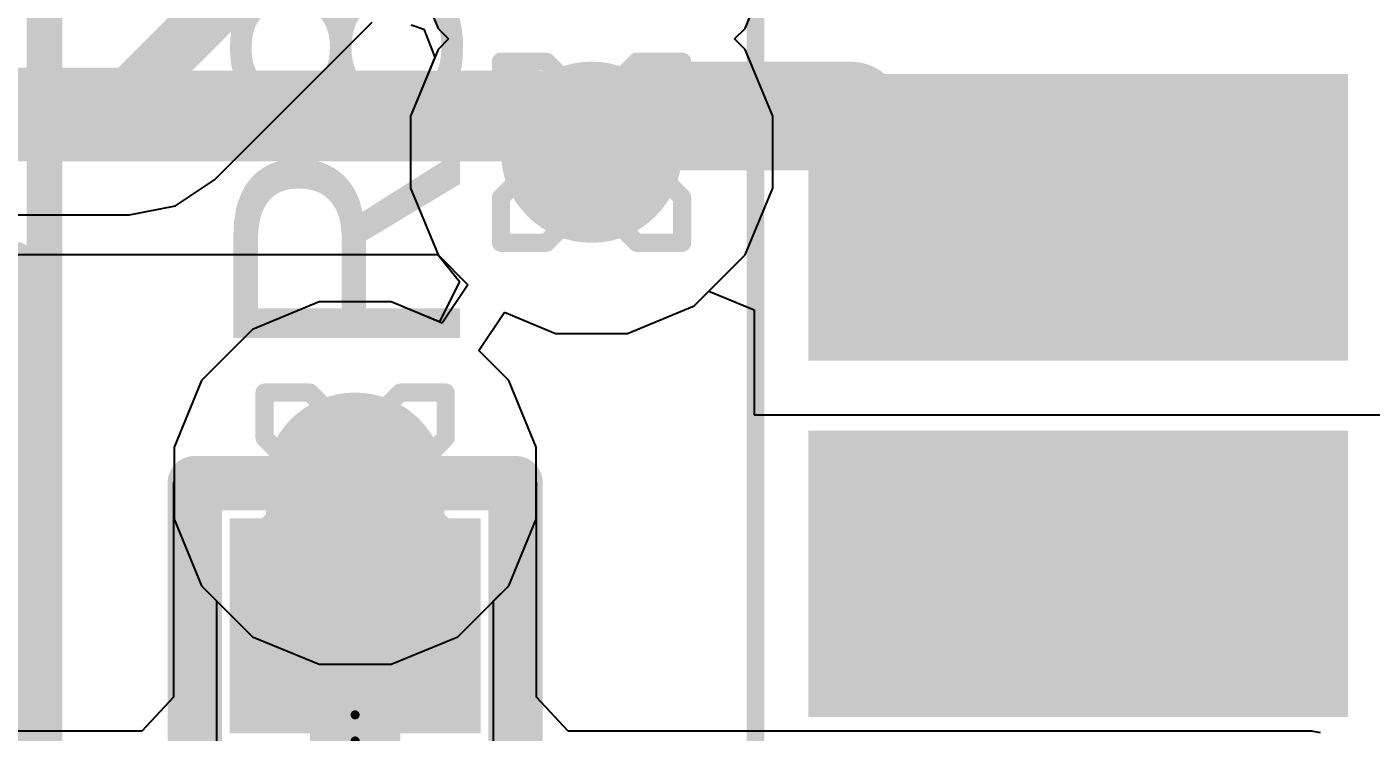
# Model space of a CAD drawing. Header units: inches. Extents: x -13 to 356, y -4 to 120.
# Drawn here: x 8.954 to 12.724, y 14.55 to 16.528 of the extents above; entities that cross this region are included whole.
import ezdxf

# ---------------------------------------------------------------- set-up
doc = ezdxf.new("R2010")
doc.units = ezdxf.units.IN
for name, color, linetype in [('Bottom Layer', 5, 'Continuous'), ('Drill Drawing', 1, 'Continuous'), ('GND', 16, 'Continuous'), ('Mechanical 13', 56, 'Continuous'), ('Mechanical 15', 56, 'Continuous'), ('Mechanical 16', 56, 'Continuous'), ('POWER', 76, 'Continuous'), ('Top Layer', 1, 'Continuous'), ('Top Overlay', 2, 'Continuous'), ('Top Paste', 8, 'Continuous'), ('Top Solder', 216, 'Continuous'), ('Via Holes', 16, 'Continuous')]:
    doc.layers.add(name, color=color, linetype=linetype)
doc.styles.add('Arial', font='', dxfattribs={"height": 0.2})
doc.styles.get('Arial').set_extended_font_data('Arial')

# ---------------------------------------------------------------- blocks, each defined once
blk = doc.blocks.new('SOT23_3L_23')
at = {"layer": 'Top Layer'}
for points in [[(0.225, 0.625), (-0.225, 0.625), (-0.225, 1.625), (0.225, 1.625)], [(-0.725, -1.643), (-1.175, -1.643), (-1.175, -0.643), (-0.725, -0.643)], [(1.175, -1.643), (0.725, -1.643), (0.725, -0.643), (1.175, -0.643)]]:
    blk.add_hatch(color=1, dxfattribs=at).paths.add_polyline_path(points)
at = {"layer": 'Top Paste'}
for points in [[(0.225, 0.625), (-0.225, 0.625), (-0.225, 1.625), (0.225, 1.625)], [(-0.725, -1.643), (-1.175, -1.643), (-1.175, -0.643), (-0.725, -0.643)], [(1.175, -1.643), (0.725, -1.643), (0.725, -0.643), (1.175, -0.643)]]:
    blk.add_hatch(color=8, dxfattribs=at).paths.add_polyline_path(points)
at = {"layer": 'Top Solder'}
for points in [[(0.3266, 0.5234), (-0.3266, 0.5234), (-0.3266, 1.7266), (0.3266, 1.7266)], [(-0.6234, -1.7446), (-1.2766, -1.7446), (-1.2766, -0.5414), (-0.6234, -0.5414)], [(1.2766, -1.7446), (0.6234, -1.7446), (0.6234, -0.5414), (1.2766, -0.5414)]]:
    blk.add_hatch(color=216, dxfattribs=at).paths.add_polyline_path(points)
at = {"layer": 'Mechanical 13'}
for points in [[(-1.5, 0.65, 0.1, 0.1, 0), (1.5, 0.65, 0.1, 0.1, 0)], [(-1.5, -0.65, 0.1, 0.1, 0), (-1.5, 0.65, 0.1, 0.1, 0)], [(1.5, -0.65, 0.1, 0.1, 0), (1.5, 0.65, 0.1, 0.1, 0)], [(-1.5, -0.65, 0.1, 0.1, 0), (1.5, -0.65, 0.1, 0.1, 0)]]:
    blk.add_lwpolyline(points, format="xyseb", dxfattribs=at)
for points in [[(-1.525, 0.65, 0.05, 0.05, 1), (-1.475, 0.65, 0.05, 0.05, 1)], [(-1.525, 0.65, 0.05, 0.05, 1), (-1.475, 0.65, 0.05, 0.05, 1)], [(1.475, 0.65, 0.05, 0.05, 1), (1.525, 0.65, 0.05, 0.05, 1)], [(1.475, 0.65, 0.05, 0.05, 1), (1.525, 0.65, 0.05, 0.05, 1)], [(-1.525, -0.65, 0.05, 0.05, 1), (-1.475, -0.65, 0.05, 0.05, 1)], [(-1.525, -0.65, 0.05, 0.05, 1), (-1.475, -0.65, 0.05, 0.05, 1)], [(1.475, -0.65, 0.05, 0.05, 1), (1.525, -0.65, 0.05, 0.05, 1)], [(1.475, -0.65, 0.05, 0.05, 1), (1.525, -0.65, 0.05, 0.05, 1)]]:
    blk.add_lwpolyline(points, format="xyseb", close=True, dxfattribs=at)
at = {"layer": 'Mechanical 15'}
for points in [[(-1.6, 1.778, 0.1, 0.1, 0), (1.6, 1.778, 0.1, 0.1, 0)], [(-1.6, -1.778, 0.1, 0.1, 0), (-1.6, 1.778, 0.1, 0.1, 0)], [(1.6, -1.778, 0.1, 0.1, 0), (1.6, 1.778, 0.1, 0.1, 0)], [(0, -0.5, 0.05, 0.05, 0), (0, 0.5, 0.05, 0.05, 0)], [(-0.5, 0, 0.05, 0.05, 0), (0.5, 0, 0.05, 0.05, 0)], [(-1.6, -1.778, 0.1, 0.1, 0), (1.6, -1.778, 0.1, 0.1, 0)]]:
    blk.add_lwpolyline(points, format="xyseb", dxfattribs=at)
for points in [[(-1.625, 1.778, 0.05, 0.05, 1), (-1.575, 1.778, 0.05, 0.05, 1)], [(-1.625, 1.778, 0.05, 0.05, 1), (-1.575, 1.778, 0.05, 0.05, 1)], [(1.575, 1.778, 0.05, 0.05, 1), (1.625, 1.778, 0.05, 0.05, 1)], [(1.575, 1.778, 0.05, 0.05, 1), (1.625, 1.778, 0.05, 0.05, 1)], [(-0.0125, 0.5, 0.025, 0.025, 1), (0.0125, 0.5, 0.025, 0.025, 1)], [(0.35, 0, 0.05, 0.05, 1), (-0.35, 0, 0.05, 0.05, 1)], [(-0.5125, 0, 0.025, 0.025, 1), (-0.4875, 0, 0.025, 0.025, 1)], [(-0.3625, 0, 0.025, 0.025, 1), (-0.3375, 0, 0.025, 0.025, 1)], [(0.3375, 0, 0.025, 0.025, 1), (0.3625, 0, 0.025, 0.025, 1)], [(0.4875, 0, 0.025, 0.025, 1), (0.5125, 0, 0.025, 0.025, 1)], [(-0.0125, -0.5, 0.025, 0.025, 1), (0.0125, -0.5, 0.025, 0.025, 1)], [(-1.625, -1.778, 0.05, 0.05, 1), (-1.575, -1.778, 0.05, 0.05, 1)], [(-1.625, -1.778, 0.05, 0.05, 1), (-1.575, -1.778, 0.05, 0.05, 1)], [(1.575, -1.778, 0.05, 0.05, 1), (1.625, -1.778, 0.05, 0.05, 1)], [(1.575, -1.778, 0.05, 0.05, 1), (1.625, -1.778, 0.05, 0.05, 1)]]:
    blk.add_lwpolyline(points, format="xyseb", close=True, dxfattribs=at)
at = {"layer": 'Top Overlay'}
for points in [[(-1.5, -0.3, 0.2, 0.2, 0), (-1.5, 0.7, 0.2, 0.2, 0)], [(-1.5, 0.7, 0.2, 0.2, 0), (-0.7, 0.7, 0.2, 0.2, 0)], [(0.7, 0.7, 0.2, 0.2, 0), (1.5, 0.7, 0.2, 0.2, 0)], [(1.5, -0.3, 0.2, 0.2, 0), (1.5, 0.7, 0.2, 0.2, 0)]]:
    blk.add_lwpolyline(points, format="xyseb", dxfattribs=at)
for points in [[(-1.55, 0.7, 0.1, 0.1, 1), (-1.45, 0.7, 0.1, 0.1, 1)], [(-1.55, 0.7, 0.1, 0.1, 1), (-1.45, 0.7, 0.1, 0.1, 1)], [(-0.75, 0.7, 0.1, 0.1, 1), (-0.65, 0.7, 0.1, 0.1, 1)], [(0.65, 0.7, 0.1, 0.1, 1), (0.75, 0.7, 0.1, 0.1, 1)], [(1.45, 0.7, 0.1, 0.1, 1), (1.55, 0.7, 0.1, 0.1, 1)], [(1.45, 0.7, 0.1, 0.1, 1), (1.55, 0.7, 0.1, 0.1, 1)], [(-1.55, -0.3, 0.1, 0.1, 1), (-1.45, -0.3, 0.1, 0.1, 1)], [(1.45, -0.3, 0.1, 0.1, 1), (1.55, -0.3, 0.1, 0.1, 1)], [(-1.475, -1.524, 0.25, 0.25, 1), (-1.725, -1.524, 0.25, 0.25, 1)], [(-1.7875, -1.524, 0.125, 0.125, 1), (-1.6625, -1.524, 0.125, 0.125, 1)], [(-1.5375, -1.524, 0.125, 0.125, 1), (-1.4125, -1.524, 0.125, 0.125, 1)]]:
    blk.add_lwpolyline(points, format="xyseb", close=True, dxfattribs=at)
blk = doc.blocks.new('_SOP100P600X160_11N_32')
at = {"layer": 'Top Layer'}
for points in [[(-3.405, 1.3), (-2.095, 1.3), (-2.095, 0.7), (-3.405, 0.7)], [(-3.405, 0.3), (-2.095, 0.3), (-2.095, -0.3), (-3.405, -0.3)]]:
    blk.add_hatch(color=1, dxfattribs=at).paths.add_polyline_path(points)
at = {"layer": 'Top Paste'}
for points in [[(-3.405, 1.3), (-2.095, 1.3), (-2.095, 0.7), (-3.405, 0.7)], [(-3.405, 0.3), (-2.095, 0.3), (-2.095, -0.3), (-3.405, -0.3)]]:
    blk.add_hatch(color=8, dxfattribs=at).paths.add_polyline_path(points)
at = {"layer": 'Top Solder'}
for points in [[(-3.5066, 1.4016), (-1.9934, 1.4016), (-1.9934, 0.5984), (-3.5066, 0.5984)], [(-3.5066, 0.4016), (-1.9934, 0.4016), (-1.9934, -0.4016), (-3.5066, -0.4016)]]:
    blk.add_hatch(color=216, dxfattribs=at).paths.add_polyline_path(points)
at = {"layer": 'Mechanical 16'}
blk.add_lwpolyline([(-3.655, -2.75, 0.05, 0.05, 0), (-3.655, 2.75, 0.05, 0.05, 0)], format="xyseb", dxfattribs=at)
blk = doc.blocks.new('R_0402_L_56')
at = {"layer": 'Top Layer'}
for points in [[(-0.6001, 0.2499), (-0.2001, 0.2499), (-0.2001, -0.2501), (-0.6001, -0.2501)], [(0.2499, 0.2499), (0.6499, 0.2499), (0.6499, -0.2501), (0.2499, -0.2501)]]:
    blk.add_hatch(color=1, dxfattribs=at).paths.add_polyline_path(points)
at = {"layer": 'Top Paste'}
for points in [[(-0.6001, 0.2499), (-0.2001, 0.2499), (-0.2001, -0.2501), (-0.6001, -0.2501)], [(0.2499, 0.2499), (0.6499, 0.2499), (0.6499, -0.2501), (0.2499, -0.2501)]]:
    blk.add_hatch(color=8, dxfattribs=at).paths.add_polyline_path(points)
at = {"layer": 'Top Solder'}
for points in [[(-0.7017, 0.3515), (-0.0985, 0.3515), (-0.0985, -0.3517), (-0.7017, -0.3517)], [(0.1483, 0.3515), (0.7515, 0.3515), (0.7515, -0.3517), (0.1483, -0.3517)]]:
    blk.add_hatch(color=216, dxfattribs=at).paths.add_polyline_path(points)
at = {"layer": 'Mechanical 15'}
for points in [[(0, 0.2, 0.0254, 0.0254, 0), (0, -0.2, 0.0254, 0.0254, 0)], [(-0.2, 0, 0.0254, 0.0254, 0), (0.2, 0, 0.0254, 0.0254, 0)]]:
    blk.add_lwpolyline(points, format="xyseb", dxfattribs=at)
for points in [[(-0.0063, 0.2, 0.0127, 0.0127, 1), (0.0063, 0.2, 0.0127, 0.0127, 1)], [(0.127, 0, 0.0254, 0.0254, 1), (-0.127, 0, 0.0254, 0.0254, 1)], [(-0.2063, 0, 0.0127, 0.0127, 1), (-0.1936, 0, 0.0127, 0.0127, 1)], [(-0.1333, 0, 0.0127, 0.0127, 1), (-0.1206, 0, 0.0127, 0.0127, 1)], [(0.1206, 0, 0.0127, 0.0127, 1), (0.1333, 0, 0.0127, 0.0127, 1)], [(0.1936, 0, 0.0127, 0.0127, 1), (0.2063, 0, 0.0127, 0.0127, 1)], [(-0.0063, -0.2, 0.0127, 0.0127, 1), (0.0063, -0.2, 0.0127, 0.0127, 1)]]:
    blk.add_lwpolyline(points, format="xyseb", close=True, dxfattribs=at)
at = {"layer": 'Top Overlay'}
for points in [[(-0.8001, 0.4499, 0.1524, 0.1524, 0), (0.8499, 0.4499, 0.1524, 0.1524, 0)], [(-0.8001, 0.4499, 0.1524, 0.1524, 0), (-0.8001, -0.4501, 0.1524, 0.1524, 0)], [(0.8499, 0.4499, 0.1524, 0.1524, 0), (0.8499, -0.4501, 0.1524, 0.1524, 0)], [(-0.8001, -0.4501, 0.1524, 0.1524, 0), (0.8499, -0.4501, 0.1524, 0.1524, 0)]]:
    blk.add_lwpolyline(points, format="xyseb", dxfattribs=at)
for points in [[(-0.8382, 0.4499, 0.0762, 0.0762, 1), (-0.762, 0.4499, 0.0762, 0.0762, 1)], [(-0.8382, 0.4499, 0.0762, 0.0762, 1), (-0.762, 0.4499, 0.0762, 0.0762, 1)], [(0.8118, 0.4499, 0.0762, 0.0762, 1), (0.888, 0.4499, 0.0762, 0.0762, 1)], [(0.8118, 0.4499, 0.0762, 0.0762, 1), (0.888, 0.4499, 0.0762, 0.0762, 1)], [(-0.8382, -0.4501, 0.0762, 0.0762, 1), (-0.762, -0.4501, 0.0762, 0.0762, 1)], [(-0.8382, -0.4501, 0.0762, 0.0762, 1), (-0.762, -0.4501, 0.0762, 0.0762, 1)], [(0.8118, -0.4501, 0.0762, 0.0762, 1), (0.888, -0.4501, 0.0762, 0.0762, 1)], [(0.8118, -0.4501, 0.0762, 0.0762, 1), (0.888, -0.4501, 0.0762, 0.0762, 1)]]:
    blk.add_lwpolyline(points, format="xyseb", close=True, dxfattribs=at)

msp = doc.modelspace()

# ---------------------------------------------------------------- hatches: boundary and pattern name
at = {"layer": 'Bottom Layer'}
h = msp.add_hatch(color=5, dxfattribs=at)
edge = h.paths.add_edge_path()
edge.add_arc((10.5373, 16.1765), 0.254, 0, 360)
h = msp.add_hatch(color=5, dxfattribs=at)
edge = h.paths.add_edge_path()
edge.add_arc((9.8742, 15.2486), 0.254, 0, 360)
at = {"layer": 'GND'}
h = msp.add_hatch(color=16, dxfattribs=at)
edge = h.paths.add_edge_path()
edge.add_arc((10.5373, 16.1765), 0.254, 0, 360)
h = msp.add_hatch(color=16, dxfattribs=at)
edge = h.paths.add_edge_path()
edge.add_arc((9.8742, 15.2486), 0.254, 0, 360)
at = {"layer": 'POWER'}
h = msp.add_hatch(color=76, dxfattribs=at)
edge = h.paths.add_edge_path()
edge.add_arc((10.5373, 16.1765), 0.254, 0, 360)
h = msp.add_hatch(color=76, dxfattribs=at)
edge = h.paths.add_edge_path()
edge.add_arc((9.8742, 15.2486), 0.254, 0, 360)
at = {"layer": 'Top Layer'}
h = msp.add_hatch(color=1, dxfattribs=at)
edge = h.paths.add_edge_path()
edge.add_arc((10.5373, 16.1765), 0.254, 0, 360)
h = msp.add_hatch(color=1, dxfattribs=at)
edge = h.paths.add_edge_path()
edge.add_arc((9.8742, 15.2486), 0.254, 0, 360)
msp.add_hatch(color=1, dxfattribs=at).paths.add_polyline_path([(9.6243, 14.6487), (10.1243, 14.6487), (10.1243, 15.2486), (9.6243, 15.2486)])
at = {"layer": 'Via Holes'}
h = msp.add_hatch(color=7, dxfattribs=at)
edge = h.paths.add_edge_path()
edge.add_arc((10.5373, 16.1765), 0.127, 0, 360)
h = msp.add_hatch(color=7, dxfattribs=at)
edge = h.paths.add_edge_path()
edge.add_arc((9.8742, 15.2486), 0.127, 0, 360)

# ---------------------------------------------------------------- linework, layer by layer
at = {"layer": 'Bottom Layer'}
for p, q in [((10.968, 16.5237), (11.0453, 16.7105)), ((10.9382, 16.494), (10.968, 16.5237)), ((10.968, 16.4643), (10.9382, 16.494)), ((11.0453, 16.2775), (10.968, 16.4643)), ((11.0453, 16.0755), (11.0453, 16.2775)), ((10.968, 15.8887), (11.0453, 16.0755)), ((5.0955, 15.8896), (10.1059, 15.8896)), ((10.1059, 15.8896), (10.1674, 15.8143)), ((10.8251, 15.7458), (10.968, 15.8887)), ((10.1674, 15.8143), (10.1107, 15.7005)), ((9.7732, 15.7566), (9.5865, 15.6793)), ((9.9753, 15.7566), (9.7732, 15.7566)), ((10.1107, 15.7005), (9.9753, 15.7566)), ((10.2212, 15.6201), (10.2931, 15.7278)), ((10.2931, 15.7278), (10.4363, 15.6685)), ((10.6384, 15.6685), (10.8251, 15.7458)), ((9.5865, 15.6793), (9.4436, 15.5364)), ((10.4363, 15.6685), (10.6384, 15.6685)), ((10.3049, 15.5364), (10.2212, 15.6201)), ((9.4436, 15.5364), (9.3663, 15.3497)), ((10.3823, 15.3497), (10.3049, 15.5364)), ((9.3663, 15.3497), (9.3663, 15.1476)), ((10.3823, 15.1476), (10.3823, 15.3497)), ((9.3663, 15.1476), (9.4436, 14.9609)), ((10.3049, 14.9609), (10.3823, 15.1476)), ((9.4436, 14.9609), (9.4858, 14.9187)), ((10.2627, 14.9187), (10.3049, 14.9609)), ((9.4858, 14.9187), (9.4858, 14.1132)), ((10.2627, 14.2741), (10.2627, 14.9187))]:
    msp.add_line(p, q, dxfattribs=at)
for points in [[(4.9346, 16.2781, 0.254, 0.254, 0), (10.3807, 16.2781, 0.254, 0.254, 0)], [(10.3807, 16.2781, 0.254, 0.254, 0), (10.4823, 16.1765, 0.254, 0.254, 0)], [(10.4823, 16.1765, 0.254, 0.254, 0), (10.5373, 16.1765, 0.254, 0.254, 0)], [(9.8742, 14.1132, 0.254, 0.254, 0), (9.8742, 15.2486, 0.254, 0.254, 0)]]:
    msp.add_lwpolyline(points, format="xyseb", dxfattribs=at)
for points in [[(10.3172, 16.2781, 0.127, 0.127, 1), (10.4442, 16.2781, 0.127, 0.127, 1)], [(10.3172, 16.2781, 0.127, 0.127, 1), (10.4442, 16.2781, 0.127, 0.127, 1)], [(10.4188, 16.1765, 0.127, 0.127, 1), (10.5458, 16.1765, 0.127, 0.127, 1)], [(10.4188, 16.1765, 0.127, 0.127, 1), (10.5458, 16.1765, 0.127, 0.127, 1)], [(10.4738, 16.1765, 0.127, 0.127, 1), (10.6008, 16.1765, 0.127, 0.127, 1)], [(9.8107, 15.2486, 0.127, 0.127, 1), (9.9377, 15.2486, 0.127, 0.127, 1)]]:
    msp.add_lwpolyline(points, format="xyseb", close=True, dxfattribs=at)
at = {"layer": 'Drill Drawing'}
for points in [[(10.2833, 16.3035, 0.0508, 0.0508, 0), (10.2833, 16.4305, 0.0508, 0.0508, 0)], [(10.2833, 16.4305, 0.0508, 0.0508, 0), (10.4103, 16.4305, 0.0508, 0.0508, 0)], [(10.4103, 16.4305, 0.0508, 0.0508, 0), (10.5373, 16.3035, 0.0508, 0.0508, 0)], [(10.5373, 16.3035, 0.0508, 0.0508, 0), (10.6643, 16.4305, 0.0508, 0.0508, 0)], [(10.6643, 16.4305, 0.0508, 0.0508, 0), (10.7913, 16.4305, 0.0508, 0.0508, 0)], [(10.7913, 16.3035, 0.0508, 0.0508, 0), (10.7913, 16.4305, 0.0508, 0.0508, 0)], [(10.2833, 16.3035, 0.0508, 0.0508, 0), (10.4103, 16.1765, 0.0508, 0.0508, 0)], [(10.6643, 16.1765, 0.0508, 0.0508, 0), (10.7913, 16.3035, 0.0508, 0.0508, 0)], [(10.2833, 16.0495, 0.0508, 0.0508, 0), (10.4103, 16.1765, 0.0508, 0.0508, 0)], [(10.6643, 16.1765, 0.0508, 0.0508, 0), (10.7913, 16.0495, 0.0508, 0.0508, 0)], [(10.2833, 15.9225, 0.0508, 0.0508, 0), (10.2833, 16.0495, 0.0508, 0.0508, 0)], [(10.4103, 15.9225, 0.0508, 0.0508, 0), (10.5373, 16.0495, 0.0508, 0.0508, 0)], [(10.5373, 16.0495, 0.0508, 0.0508, 0), (10.6643, 15.9225, 0.0508, 0.0508, 0)], [(10.7913, 15.9225, 0.0508, 0.0508, 0), (10.7913, 16.0495, 0.0508, 0.0508, 0)], [(10.2833, 15.9225, 0.0508, 0.0508, 0), (10.4103, 15.9225, 0.0508, 0.0508, 0)], [(10.6643, 15.9225, 0.0508, 0.0508, 0), (10.7913, 15.9225, 0.0508, 0.0508, 0)], [(9.6202, 15.3756, 0.0508, 0.0508, 0), (9.6202, 15.5026, 0.0508, 0.0508, 0)], [(9.6202, 15.5026, 0.0508, 0.0508, 0), (9.7472, 15.5026, 0.0508, 0.0508, 0)], [(9.7472, 15.5026, 0.0508, 0.0508, 0), (9.8742, 15.3756, 0.0508, 0.0508, 0)], [(9.8742, 15.3756, 0.0508, 0.0508, 0), (10.0013, 15.5026, 0.0508, 0.0508, 0)], [(10.0013, 15.5026, 0.0508, 0.0508, 0), (10.1282, 15.5026, 0.0508, 0.0508, 0)], [(10.1282, 15.3756, 0.0508, 0.0508, 0), (10.1282, 15.5026, 0.0508, 0.0508, 0)], [(9.6202, 15.3756, 0.0508, 0.0508, 0), (9.7472, 15.2486, 0.0508, 0.0508, 0)], [(10.0013, 15.2486, 0.0508, 0.0508, 0), (10.1282, 15.3756, 0.0508, 0.0508, 0)], [(9.6202, 15.1216, 0.0508, 0.0508, 0), (9.7472, 15.2486, 0.0508, 0.0508, 0)], [(10.0013, 15.2486, 0.0508, 0.0508, 0), (10.1282, 15.1216, 0.0508, 0.0508, 0)], [(9.6202, 14.9946, 0.0508, 0.0508, 0), (9.6202, 15.1216, 0.0508, 0.0508, 0)], [(9.7472, 14.9946, 0.0508, 0.0508, 0), (9.8742, 15.1216, 0.0508, 0.0508, 0)], [(9.8742, 15.1216, 0.0508, 0.0508, 0), (10.0013, 14.9946, 0.0508, 0.0508, 0)], [(10.1282, 14.9946, 0.0508, 0.0508, 0), (10.1282, 15.1216, 0.0508, 0.0508, 0)], [(9.6202, 14.9946, 0.0508, 0.0508, 0), (9.7472, 14.9946, 0.0508, 0.0508, 0)], [(10.0013, 14.9946, 0.0508, 0.0508, 0), (10.1282, 14.9946, 0.0508, 0.0508, 0)]]:
    msp.add_lwpolyline(points, format="xyseb", dxfattribs=at)
for points in [[(10.2706, 16.4305, 0.0254, 0.0254, 1), (10.296, 16.4305, 0.0254, 0.0254, 1)], [(10.2706, 16.4305, 0.0254, 0.0254, 1), (10.296, 16.4305, 0.0254, 0.0254, 1)], [(10.3976, 16.4305, 0.0254, 0.0254, 1), (10.423, 16.4305, 0.0254, 0.0254, 1)], [(10.3976, 16.4305, 0.0254, 0.0254, 1), (10.423, 16.4305, 0.0254, 0.0254, 1)], [(10.6516, 16.4305, 0.0254, 0.0254, 1), (10.677, 16.4305, 0.0254, 0.0254, 1)], [(10.6516, 16.4305, 0.0254, 0.0254, 1), (10.677, 16.4305, 0.0254, 0.0254, 1)], [(10.7786, 16.4305, 0.0254, 0.0254, 1), (10.804, 16.4305, 0.0254, 0.0254, 1)], [(10.7786, 16.4305, 0.0254, 0.0254, 1), (10.804, 16.4305, 0.0254, 0.0254, 1)], [(10.2706, 16.3035, 0.0254, 0.0254, 1), (10.296, 16.3035, 0.0254, 0.0254, 1)], [(10.2706, 16.3035, 0.0254, 0.0254, 1), (10.296, 16.3035, 0.0254, 0.0254, 1)], [(10.5246, 16.3035, 0.0254, 0.0254, 1), (10.55, 16.3035, 0.0254, 0.0254, 1)], [(10.5246, 16.3035, 0.0254, 0.0254, 1), (10.55, 16.3035, 0.0254, 0.0254, 1)], [(10.7786, 16.3035, 0.0254, 0.0254, 1), (10.804, 16.3035, 0.0254, 0.0254, 1)], [(10.7786, 16.3035, 0.0254, 0.0254, 1), (10.804, 16.3035, 0.0254, 0.0254, 1)], [(10.3976, 16.1765, 0.0254, 0.0254, 1), (10.423, 16.1765, 0.0254, 0.0254, 1)], [(10.3976, 16.1765, 0.0254, 0.0254, 1), (10.423, 16.1765, 0.0254, 0.0254, 1)], [(10.6516, 16.1765, 0.0254, 0.0254, 1), (10.677, 16.1765, 0.0254, 0.0254, 1)], [(10.6516, 16.1765, 0.0254, 0.0254, 1), (10.677, 16.1765, 0.0254, 0.0254, 1)], [(10.2706, 16.0495, 0.0254, 0.0254, 1), (10.296, 16.0495, 0.0254, 0.0254, 1)], [(10.2706, 16.0495, 0.0254, 0.0254, 1), (10.296, 16.0495, 0.0254, 0.0254, 1)], [(10.5246, 16.0495, 0.0254, 0.0254, 1), (10.55, 16.0495, 0.0254, 0.0254, 1)], [(10.5246, 16.0495, 0.0254, 0.0254, 1), (10.55, 16.0495, 0.0254, 0.0254, 1)], [(10.7786, 16.0495, 0.0254, 0.0254, 1), (10.804, 16.0495, 0.0254, 0.0254, 1)], [(10.7786, 16.0495, 0.0254, 0.0254, 1), (10.804, 16.0495, 0.0254, 0.0254, 1)], [(10.2706, 15.9225, 0.0254, 0.0254, 1), (10.296, 15.9225, 0.0254, 0.0254, 1)], [(10.2706, 15.9225, 0.0254, 0.0254, 1), (10.296, 15.9225, 0.0254, 0.0254, 1)], [(10.3976, 15.9225, 0.0254, 0.0254, 1), (10.423, 15.9225, 0.0254, 0.0254, 1)], [(10.3976, 15.9225, 0.0254, 0.0254, 1), (10.423, 15.9225, 0.0254, 0.0254, 1)], [(10.6516, 15.9225, 0.0254, 0.0254, 1), (10.677, 15.9225, 0.0254, 0.0254, 1)], [(10.6516, 15.9225, 0.0254, 0.0254, 1), (10.677, 15.9225, 0.0254, 0.0254, 1)], [(10.7786, 15.9225, 0.0254, 0.0254, 1), (10.804, 15.9225, 0.0254, 0.0254, 1)], [(10.7786, 15.9225, 0.0254, 0.0254, 1), (10.804, 15.9225, 0.0254, 0.0254, 1)], [(9.6075, 15.5026, 0.0254, 0.0254, 1), (9.6329, 15.5026, 0.0254, 0.0254, 1)], [(9.6075, 15.5026, 0.0254, 0.0254, 1), (9.6329, 15.5026, 0.0254, 0.0254, 1)], [(9.7345, 15.5026, 0.0254, 0.0254, 1), (9.7599, 15.5026, 0.0254, 0.0254, 1)], [(9.7345, 15.5026, 0.0254, 0.0254, 1), (9.7599, 15.5026, 0.0254, 0.0254, 1)], [(9.9885, 15.5026, 0.0254, 0.0254, 1), (10.0139, 15.5026, 0.0254, 0.0254, 1)], [(9.9885, 15.5026, 0.0254, 0.0254, 1), (10.0139, 15.5026, 0.0254, 0.0254, 1)], [(10.1156, 15.5026, 0.0254, 0.0254, 1), (10.141, 15.5026, 0.0254, 0.0254, 1)], [(10.1156, 15.5026, 0.0254, 0.0254, 1), (10.141, 15.5026, 0.0254, 0.0254, 1)], [(9.6075, 15.3756, 0.0254, 0.0254, 1), (9.6329, 15.3756, 0.0254, 0.0254, 1)], [(9.6075, 15.3756, 0.0254, 0.0254, 1), (9.6329, 15.3756, 0.0254, 0.0254, 1)], [(9.8615, 15.3756, 0.0254, 0.0254, 1), (9.8869, 15.3756, 0.0254, 0.0254, 1)], [(9.8615, 15.3756, 0.0254, 0.0254, 1), (9.8869, 15.3756, 0.0254, 0.0254, 1)], [(10.1156, 15.3756, 0.0254, 0.0254, 1), (10.141, 15.3756, 0.0254, 0.0254, 1)], [(10.1156, 15.3756, 0.0254, 0.0254, 1), (10.141, 15.3756, 0.0254, 0.0254, 1)], [(9.7345, 15.2486, 0.0254, 0.0254, 1), (9.7599, 15.2486, 0.0254, 0.0254, 1)], [(9.7345, 15.2486, 0.0254, 0.0254, 1), (9.7599, 15.2486, 0.0254, 0.0254, 1)], [(9.9885, 15.2486, 0.0254, 0.0254, 1), (10.0139, 15.2486, 0.0254, 0.0254, 1)], [(9.9885, 15.2486, 0.0254, 0.0254, 1), (10.0139, 15.2486, 0.0254, 0.0254, 1)], [(9.6075, 15.1216, 0.0254, 0.0254, 1), (9.6329, 15.1216, 0.0254, 0.0254, 1)], [(9.6075, 15.1216, 0.0254, 0.0254, 1), (9.6329, 15.1216, 0.0254, 0.0254, 1)], [(9.8615, 15.1216, 0.0254, 0.0254, 1), (9.8869, 15.1216, 0.0254, 0.0254, 1)], [(9.8615, 15.1216, 0.0254, 0.0254, 1), (9.8869, 15.1216, 0.0254, 0.0254, 1)], [(10.1156, 15.1216, 0.0254, 0.0254, 1), (10.141, 15.1216, 0.0254, 0.0254, 1)], [(10.1156, 15.1216, 0.0254, 0.0254, 1), (10.141, 15.1216, 0.0254, 0.0254, 1)], [(9.6075, 14.9946, 0.0254, 0.0254, 1), (9.6329, 14.9946, 0.0254, 0.0254, 1)], [(9.6075, 14.9946, 0.0254, 0.0254, 1), (9.6329, 14.9946, 0.0254, 0.0254, 1)], [(9.7345, 14.9946, 0.0254, 0.0254, 1), (9.7599, 14.9946, 0.0254, 0.0254, 1)], [(9.7345, 14.9946, 0.0254, 0.0254, 1), (9.7599, 14.9946, 0.0254, 0.0254, 1)], [(9.9885, 14.9946, 0.0254, 0.0254, 1), (10.0139, 14.9946, 0.0254, 0.0254, 1)], [(9.9885, 14.9946, 0.0254, 0.0254, 1), (10.0139, 14.9946, 0.0254, 0.0254, 1)], [(10.1156, 14.9946, 0.0254, 0.0254, 1), (10.141, 14.9946, 0.0254, 0.0254, 1)], [(10.1156, 14.9946, 0.0254, 0.0254, 1), (10.141, 14.9946, 0.0254, 0.0254, 1)]]:
    msp.add_lwpolyline(points, format="xyseb", close=True, dxfattribs=at)
at = {"layer": 'GND'}
for p, q in [((10.968, 16.5237), (11.0453, 16.7105)), ((9.4795, 16.0992), (9.9218, 16.5415)), ((10.0315, 16.5337), (10.0665, 16.5211)), ((10.0665, 16.5211), (10.0979, 16.4431)), ((10.9382, 16.494), (10.968, 16.5237)), ((10.968, 16.4643), (10.9382, 16.494)), ((10.0979, 16.4431), (10.0293, 16.2775)), ((11.0453, 16.2775), (10.968, 16.4643)), ((10.0293, 16.2775), (10.0293, 16.0755)), ((11.0453, 16.0755), (11.0453, 16.2775)), ((9.3702, 16.0262), (9.4795, 16.0992)), ((10.0293, 16.0755), (10.1067, 15.8887)), ((10.968, 15.8887), (11.0453, 16.0755)), ((9.2414, 16.0006), (9.3702, 16.0262)), ((0.497, 16.0006), (9.2414, 16.0006)), ((10.1067, 15.8887), (10.1904, 15.805)), ((10.8251, 15.7458), (10.968, 15.8887)), ((10.1904, 15.805), (10.1185, 15.6973)), ((9.7732, 15.7566), (9.5865, 15.6793)), ((9.9753, 15.7566), (9.7732, 15.7566)), ((10.1185, 15.6973), (9.9753, 15.7566)), ((10.2212, 15.6201), (10.2931, 15.7278)), ((10.2931, 15.7278), (10.4363, 15.6685)), ((10.6384, 15.6685), (10.8251, 15.7458)), ((9.5865, 15.6793), (9.4436, 15.5364)), ((10.4363, 15.6685), (10.6384, 15.6685)), ((10.3049, 15.5364), (10.2212, 15.6201)), ((9.4436, 15.5364), (9.3663, 15.3497)), ((10.3823, 15.3497), (10.3049, 15.5364)), ((9.3663, 15.3497), (9.3663, 15.1476)), ((10.3823, 15.1476), (10.3823, 15.3497)), ((9.3663, 15.1476), (9.4436, 14.9609)), ((10.3049, 14.9609), (10.3823, 15.1476)), ((9.4436, 14.9609), (9.5865, 14.818)), ((10.162, 14.818), (10.3049, 14.9609)), ((9.5865, 14.818), (9.7732, 14.7406)), ((9.9753, 14.7406), (10.162, 14.818)), ((9.7732, 14.7406), (9.9753, 14.7406))]:
    msp.add_line(p, q, dxfattribs=at)
for points in [[(9.2414, 16.3372, 0.1524, 0.1524, 0), (10.4656, 17.5615, 0.1524, 0.1524, 0)], [(0.0177, 16.3372, 0.1524, 0.1524, 0), (9.2414, 16.3372, 0.1524, 0.1524, 0)]]:
    msp.add_lwpolyline(points, format="xyseb", dxfattribs=at)
msp.add_lwpolyline([(9.2033, 16.3372, 0.0762, 0.0762, 1), (9.2795, 16.3372, 0.0762, 0.0762, 1)], format="xyseb", close=True, dxfattribs=at)
msp.add_lwpolyline([(9.2033, 16.3372, 0.0762, 0.0762, 1), (9.2795, 16.3372, 0.0762, 0.0762, 1)], format="xyseb", close=True, dxfattribs=at)
at = {"layer": 'POWER'}
for p, q in [((10.0293, 16.7105), (10.1067, 16.5237)), ((10.968, 16.5237), (11.0453, 16.7105)), ((10.1067, 16.5237), (10.1364, 16.494)), ((10.9382, 16.494), (10.968, 16.5237)), ((10.1364, 16.494), (10.1067, 16.4643)), ((10.968, 16.4643), (10.9382, 16.494)), ((10.1067, 16.4643), (10.0293, 16.2775)), ((11.0453, 16.2775), (10.968, 16.4643)), ((10.0293, 16.2775), (10.0293, 16.0755)), ((11.0453, 16.0755), (11.0453, 16.2775)), ((10.0293, 16.0755), (10.1067, 15.8887)), ((10.968, 15.8887), (11.0453, 16.0755)), ((10.1067, 15.8887), (10.1904, 15.805)), ((10.8251, 15.7458), (10.968, 15.8887)), ((10.1904, 15.805), (10.1185, 15.6973)), ((9.7732, 15.7566), (9.5865, 15.6793)), ((9.9753, 15.7566), (9.7732, 15.7566)), ((10.1185, 15.6973), (9.9753, 15.7566)), ((10.2212, 15.6201), (10.2931, 15.7278)), ((10.2931, 15.7278), (10.4363, 15.6685)), ((10.6384, 15.6685), (10.8251, 15.7458)), ((9.5865, 15.6793), (9.4436, 15.5364)), ((10.4363, 15.6685), (10.6384, 15.6685)), ((10.3049, 15.5364), (10.2212, 15.6201)), ((9.4436, 15.5364), (9.3663, 15.3497)), ((10.3823, 15.3497), (10.3049, 15.5364)), ((9.3663, 15.3497), (9.3663, 15.1476)), ((10.3823, 15.1476), (10.3823, 15.3497)), ((9.3663, 15.1476), (9.4436, 14.9609)), ((10.3049, 14.9609), (10.3823, 15.1476)), ((9.4436, 14.9609), (9.5865, 14.818)), ((10.162, 14.818), (10.3049, 14.9609)), ((9.5865, 14.818), (9.7732, 14.7406)), ((9.9753, 14.7406), (10.162, 14.818)), ((9.7732, 14.7406), (9.9753, 14.7406))]:
    msp.add_line(p, q, dxfattribs=at)
at = {"layer": 'Top Layer'}
for p, q in [((10.0293, 16.7105), (10.1067, 16.5237)), ((10.1067, 16.5237), (10.1364, 16.494)), ((10.1364, 16.494), (10.1067, 16.4643)), ((10.1067, 16.4643), (10.0293, 16.2775)), ((10.0293, 16.2775), (10.0293, 16.0755)), ((10.0293, 16.0755), (10.1067, 15.8887)), ((10.1067, 15.8887), (10.1904, 15.805)), ((10.1904, 15.805), (10.1185, 15.6973)), ((10.8251, 15.7458), (10.866, 15.7868)), ((10.866, 15.7868), (10.993, 15.7342)), ((9.7732, 15.7566), (9.5865, 15.6793)), ((9.9753, 15.7566), (9.7732, 15.7566)), ((10.1185, 15.6973), (9.9753, 15.7566)), ((10.2212, 15.6201), (10.2931, 15.7278)), ((10.2931, 15.7278), (10.4363, 15.6685)), ((10.6384, 15.6685), (10.8251, 15.7458)), ((10.993, 15.7342), (10.993, 15.44)), ((9.5865, 15.6793), (9.4436, 15.5364)), ((10.4363, 15.6685), (10.6384, 15.6685)), ((10.3049, 15.5364), (10.2212, 15.6201)), ((9.4436, 15.5364), (9.3663, 15.3497)), ((10.3823, 15.3497), (10.3049, 15.5364)), ((10.993, 15.44), (12.811, 15.44)), ((9.3663, 15.3497), (9.3663, 15.2535)), ((10.3823, 15.2535), (10.3823, 15.3497)), ((9.3663, 15.2535), (9.3653, 15.2486)), ((9.3653, 15.2486), (9.3653, 14.6487)), ((10.3832, 15.2486), (10.3823, 15.2535)), ((10.3832, 14.6487), (10.3832, 15.2486)), ((9.3653, 14.6487), (9.2764, 14.553)), ((10.4721, 14.553), (10.3832, 14.6487)), ((9.2764, 14.553), (8.8324, 14.553)), ((12.557, 14.553), (10.4721, 14.553)), ((12.582, 14.548), (12.557, 14.553))]:
    msp.add_line(p, q, dxfattribs=at)
for points in [[(10.5923, 16.1765, 0.3048, 0.3048, 0), (10.6939, 16.2781, 0.3048, 0.3048, 0)], [(10.6939, 16.2781, 0.3048, 0.3048, 0), (11.2629, 16.2781, 0.3048, 0.3048, 0)], [(11.2629, 16.2781, 0.3048, 0.3048, 0), (11.547, 15.994, 0.3048, 0.3048, 0)], [(10.5373, 16.1765, 0.3048, 0.3048, 0), (10.5923, 16.1765, 0.3048, 0.3048, 0)], [(11.547, 15.994, 0.3048, 0.3048, 0), (11.902, 15.994, 0.3048, 0.3048, 0)]]:
    msp.add_lwpolyline(points, format="xyseb", dxfattribs=at)
for points in [[(10.6177, 16.2781, 0.1524, 0.1524, 1), (10.7701, 16.2781, 0.1524, 0.1524, 1)], [(10.6177, 16.2781, 0.1524, 0.1524, 1), (10.7701, 16.2781, 0.1524, 0.1524, 1)], [(11.1867, 16.2781, 0.1524, 0.1524, 1), (11.3391, 16.2781, 0.1524, 0.1524, 1)], [(11.1867, 16.2781, 0.1524, 0.1524, 1), (11.3391, 16.2781, 0.1524, 0.1524, 1)], [(10.4611, 16.1765, 0.1524, 0.1524, 1), (10.6135, 16.1765, 0.1524, 0.1524, 1)], [(10.5161, 16.1765, 0.1524, 0.1524, 1), (10.6685, 16.1765, 0.1524, 0.1524, 1)], [(10.5161, 16.1765, 0.1524, 0.1524, 1), (10.6685, 16.1765, 0.1524, 0.1524, 1)], [(11.4708, 15.994, 0.1524, 0.1524, 1), (11.6232, 15.994, 0.1524, 0.1524, 1)], [(11.4708, 15.994, 0.1524, 0.1524, 1), (11.6232, 15.994, 0.1524, 0.1524, 1)], [(11.8258, 15.994, 0.1524, 0.1524, 1), (11.9782, 15.994, 0.1524, 0.1524, 1)]]:
    msp.add_lwpolyline(points, format="xyseb", close=True, dxfattribs=at)

# ---------------------------------------------------------------- block references
for name, p in [('_SOP100P600X160_11N_32', (14.652, 14.994)), ('SOT23_3L_23', (7.4034, 15.1287))]:
    msp.add_blockref(name, p)
at = {"rotation": 90}
msp.add_blockref('R_0402_L_56', (9.8742, 14.3988), dxfattribs=at)

# ---------------------------------------------------------------- texts
at = {"layer": 'Top Overlay', "style": 'Arial'}
msp.add_text('R8', height=0.635, rotation=90, dxfattribs=at).set_placement((10.168, 15.5829))

doc.saveas('drawing.dxf')
